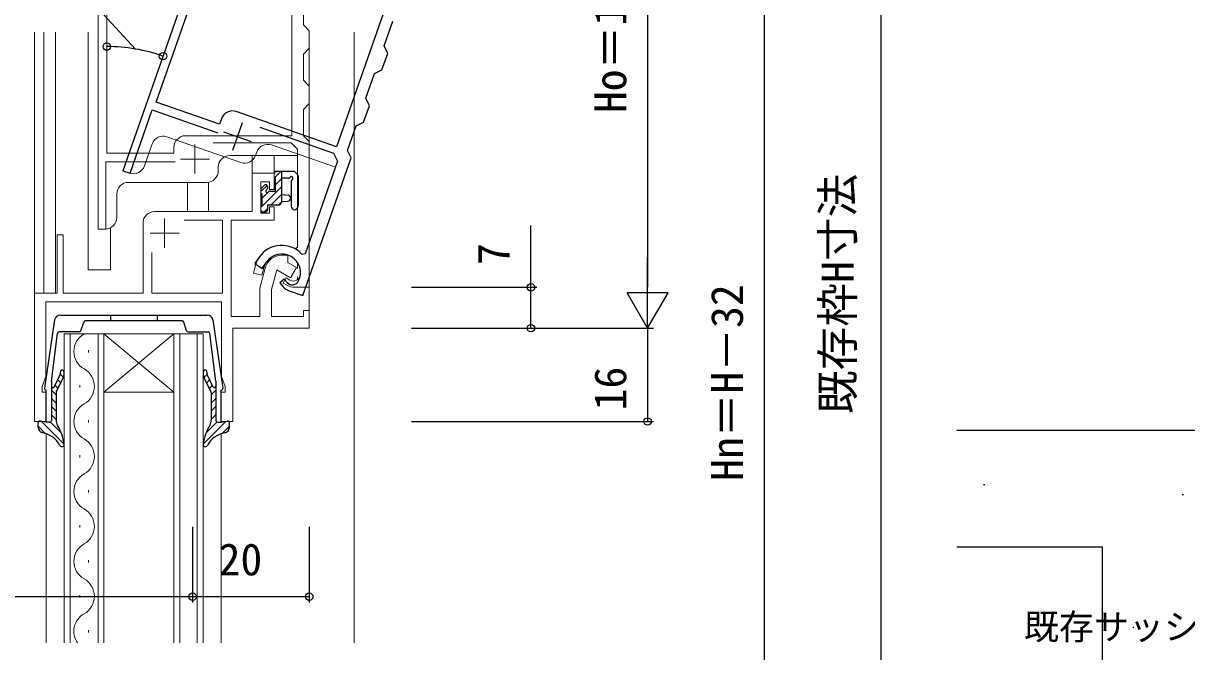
# Model space of a CAD drawing. Units: millimetres, scale not verified. Extents: x -437 to 438, y -344 to 341.
# Drawn here: x -305.8 to -106.4, y -88.3 to 19.5 of the extents above; entities that cross this region are included whole.
import ezdxf
from ezdxf.enums import TextEntityAlignment as Align

# ---------------------------------------------------------------- set-up
doc = ezdxf.new("R2010")
doc.units = ezdxf.units.MM
doc.header["$LTSCALE"] = 2
doc.layers.add('0-2_YKK_11', color=7, linetype='Continuous', lineweight=18)
doc.layers.add('0-4_YKK_12', color=2, linetype='Continuous', lineweight=18)
for name, color, linetype in [('0-3_YKK_11E', 7, 'Continuous'), ('0-5_YKK_13', 4, 'Continuous'), ('0-7_YKK_D', 6, 'Continuous'), ('0-9_YSS_K', 3, 'Continuous'), ('0-A_YSS_KE', 3, 'Continuous')]:
    doc.layers.add(name, color=color, linetype=linetype)
doc.styles.add('ＭＳ ゴシック', font='')
doc.styles.get('ＭＳ ゴシック').set_extended_font_data('MS Gothic')

msp = doc.modelspace()

# ---------------------------------------------------------------- linework, layer by layer
at = {"layer": '0-2_YKK_11'}
for p, q in [((-276.398, -1.3), (-276.398, -6.3)), ((-278.898, -3.8), (-273.898, -3.8)), ((-281.598, -14), (-281.598, -19)), ((-284.098, -16.5), (-279.098, -16.5))]:
    msp.add_line(p, q, dxfattribs=at)
for points in [[(-292.998, 40.2), (-292.998, -15.8), (-291.698, -15.8), (-291.698, -4.3), (-279.805, -4.3)], [(-279.998, -1.8), (-279.998, -2.8), (-291.498, -2.8), (-291.498, 40.7), (-287.098, 40.7), (-287.098, 38.2), (-283.11, 38.2)], [(-276.885, 38.2), (-259.798, 38.2), (-259.798, 0.2), (-277.998, 0.2)], [(-259.298, -25.8), (-256.798, -25.8), (-256.798, -0.8), (-257.798, 0.2), (-257.798, 4.7), (-256.798, 5.7), (-256.798, 8.7), (-257.798, 9.7), (-257.798, 14.2), (-256.798, 15.2), (-256.798, 18.2), (-257.798, 19.2), (-257.798, 23.7)], [(-273.299, -1), (-259.898, -1), (-258.798, -2.1), (-258.798, -18.914), (-259.242, -19.177)], [(-264.383, -22.524), (-265.298, -25.937), (-265.298, -30.8), (-270.198, -30.8), (-270.198, -14.3), (-262.798, -14.3), (-262.798, -12), (-263.598, -12), (-263.598, -13.1), (-265.098, -13.1), (-265.098, -7.7), (-263.598, -7.7), (-263.598, -9), (-262.798, -9), (-262.798, -6.2), (-266.598, -6.2), (-266.598, -12.8), (-283.298, -12.8)], [(-285.298, -14.8), (-285.298, -26.8), (-298.998, -26.8), (-298.998, -16.8), (-299.998, -16.8), (-299.998, -26.8), (-303.898, -26.8), (-303.898, -48.8), (-301.898, -48.8), (-301.898, -43.8), (-302.598, -43.8), (-302.598, -42.8), (-301.968, -41.069), (-301.968, -28.3)], [(-283.798, -19.836), (-283.798, -26.8), (-271.698, -26.8), (-271.698, -14.3), (-278.261, -14.3)], [(-301.968, -28.3), (-271.828, -28.3), (-271.828, -41.069), (-271.198, -42.8), (-271.198, -43.8), (-271.898, -43.8), (-271.898, -48.8), (-269.898, -48.8), (-269.898, -32.8), (-256.798, -32.8), (-256.798, -29.8), (-257.798, -29.8), (-257.798, -30.8), (-263.298, -30.8), (-263.298, -26.2), (-262.379, -22.773), (-259.998, -24.148), (-258.998, -22.416), (-260.498, -21.55), (-260.498, -20.3), (-261.485, -20.3)], [(-266.037, -22.084), (-266.378, -23.356), (-264.929, -23.744), (-264.588, -22.472)], [(-260.11, -24.563), (-260.748, -24.195), (-261.248, -25.061), (-260.548, -25.465)]]:
    msp.add_lwpolyline(points, dxfattribs=at)
for centre, radius, start, end in [((-277.998, -1.8), 2, 90.00001, 179.99999), ((-283.298, -14.8), 2, 90.00001, 179.99999), ((-261.498, -23.3), 4.7, 61.31459, 165.00001), ((-261.498, -23.3), 3.2, 353.57818, 164.99999), ((-261.485, -23.3), 3, 89.99999, 165), ((-259.51, -23.524), 1.2, 240, 353.57816), ((-259.298, -23.3), 2.5, 239.99997, 269.99998)]:
    msp.add_arc(centre, radius, start, end, dxfattribs=at)
at = {"layer": '0-3_YKK_11E'}
for p, q in [((-268.289, 2.388), (-269.941, -2.331)), ((-271.475, 0.855), (-266.756, -0.797))]:
    msp.add_line(p, q, dxfattribs=at)
for points in [[(-270.24, 47.043), (-288.748, -5.81), (-287.521, -6.24), (-283.721, 4.614), (-272.496, 0.683)], [(-271.852, 3.106), (-272.182, 2.162), (-283.036, 5.963), (-268.659, 47.019), (-264.506, 45.564), (-265.332, 43.205), (-261.569, 41.887)], [(-255.693, 39.829), (-239.566, 34.182), (-252.126, -1.683), (-269.303, 4.333)], [(-260.247, -26.387), (-257.888, -27.213), (-249.625, -3.618), (-250.238, -2.344), (-248.751, 1.904), (-247.477, 2.517), (-246.485, 5.348), (-247.098, 6.623), (-245.611, 10.87), (-244.337, 11.483), (-243.345, 14.314), (-243.959, 15.589), (-242.471, 19.836)], [(-265.265, 1.647), (-252.617, -2.782), (-251.942, -4.184), (-257.499, -20.053), (-258.006, -20.154)], [(-265.38, -20.651), (-266.122, -21.74), (-264.883, -22.585), (-264.141, -21.497)], [(-260.605, -24.951), (-261.085, -24.392), (-261.844, -25.045), (-261.316, -25.657)]]:
    msp.add_lwpolyline(points, dxfattribs=at)
for centre, radius, start, end in [((-269.964, 2.445), 2, 70.70001, 160.69999), ((-261.498, -23.3), 4.7, 42.01459, 145.70001), ((-261.498, -23.3), 3.2, 334.27818, 145.69999), ((-259.421, -24.027), 2.5, 220.69997, 250.69998), ((-259.696, -24.168), 1.2, 220.7, 334.27816)]:
    msp.add_arc(centre, radius, start, end, dxfattribs=at)
at = {"layer": '0-4_YKK_12'}
for p, q in [((-303.898, -29.3), (-303.898, 17.987)), ((-302.298, 17.987), (-302.298, -26.8)), ((-300.298, 17.987), (-300.298, -26.8)), ((-294.698, 17.987), (-294.698, -22.8)), ((-249.098, 17.987), (-249.098, -86.8)), ((-256.798, 15.324), (-256.798, 8.576)), ((-256.798, 5.824), (-256.798, -0.924)), ((-281.196, 0.021), (-268.551, -4.407)), ((-285.067, -4.98), (-283.745, -1.205)), ((-263.255, -1.388), (-252.306, -5.222)), ((-270.399, -3.2), (-258.798, -3.2)), ((-266.598, -3.2), (-266.598, -6.2)), ((-265.804, -2.614), (-266.002, -3.181)), ((-262.798, -3.2), (-262.798, -6.2)), ((-288.748, -5.81), (-288.535, -5.2)), ((-288.748, -5.81), (-287.616, -6.207)), ((-272.399, -5.2), (-272.399, -5.8)), ((-287.798, -7.8), (-274.399, -7.8)), ((-277.698, -7.8), (-277.698, -12.8)), ((-274.098, -7.777), (-274.098, -12.8)), ((-266.598, -6.2), (-262.798, -6.2)), ((-289.798, -13.8), (-289.798, -9.8)), ((-292.998, -15.8), (-292.997, -15.153)), ((-292.998, -15.8), (-291.798, -15.8)), ((-290.898, -15.586), (-290.898, -22.8)), ((-258.798, -21.582), (-258.798, -22.568)), ((-290.898, -22.8), (-294.698, -22.8)), ((-258.798, -23.996), (-258.798, -24.489)), ((-256.798, -25.8), (-257.098, -25.8)), ((-256.798, -25.5), (-256.798, -30.1)), ((-256.798, -25.5), (-256.798, -25.8)), ((-256.798, -25.5), (-256.798, -30.1)), ((-302.298, -26.8), (-300.298, -26.8)), ((-302.298, -26.8), (-300.298, -26.8)), ((-298.798, -86.8), (-298.798, -33.8)), ((-297.798, -33.8), (-297.798, -86.8)), ((-292.998, -86.8), (-292.998, -33.8)), ((-291.998, -33.8), (-279.998, -33.8)), ((-291.998, -33.8), (-279.998, -43.8)), ((-279.998, -33.8), (-291.998, -43.8)), ((-279.998, -86.8), (-279.998, -33.8)), ((-278.998, -33.8), (-278.998, -86.8)), ((-275.998, -86.8), (-275.998, -33.8)), ((-256.798, -32.8), (-269.598, -32.8)), ((-256.798, -32.5), (-256.798, -32.8)), ((-294.638, -37), (-294.638, -36.6)), ((-294.638, -37), (-294.638, -36.6)), ((-296.158, -43), (-296.158, -42.6)), ((-296.158, -43), (-296.158, -42.6)), ((-291.998, -43.8), (-279.998, -43.8)), ((-294.638, -49), (-294.638, -48.6)), ((-294.638, -49), (-294.638, -48.6)), ((-301.898, -50.919), (-301.898, -86.8)), ((-271.898, -86.8), (-271.898, -50.919)), ((-296.158, -55), (-296.158, -54.6)), ((-296.158, -55), (-296.158, -54.6)), ((-294.638, -61), (-294.638, -60.6)), ((-294.638, -61), (-294.638, -60.6)), ((-296.158, -67), (-296.158, -66.6)), ((-296.158, -67), (-296.158, -66.6)), ((-294.638, -73), (-294.638, -72.6)), ((-294.638, -73), (-294.638, -72.6)), ((-296.158, -79), (-296.158, -78.6)), ((-294.638, -85), (-294.638, -84.6)), ((-294.638, -85), (-294.638, -84.6))]:
    msp.add_line(p, q, dxfattribs=at)
for points in [[(-298.798, -33.8), (-291.998, -33.8), (-291.998, -86.8)], [(-279.998, -33.8), (-274.998, -33.8), (-274.998, -86.8)]]:
    msp.add_lwpolyline(points, dxfattribs=at)
for centre, radius, start, end in [((-281.858, -1.866), 2, 70.7, 160.7), ((-263.916, -3.275), 2, 70.7, 160.7), ((-270.399, -5.2), 2, 90, 180), ((-267.89, -2.519), 2, 250.7, 340.7), ((-286.955, -4.319), 2, 250.7, 340.7), ((-274.399, -5.8), 2, 270, 0), ((-287.798, -9.8), 2, 90, 180), ((-291.798, -13.8), 2, 270, 0), ((-293.721, -36.8), 3.437, 119.20254, 240.79746), ((-297.074, -42.8), 3.437, 299.20254, 60.79746), ((-293.721, -48.8), 3.437, 119.20254, 240.79746), ((-297.074, -54.8), 3.437, 299.20254, 60.79746), ((-293.721, -60.8), 3.437, 119.20254, 240.79746), ((-297.074, -66.8), 3.437, 299.20254, 60.79746), ((-293.721, -72.8), 3.437, 119.20254, 240.79746), ((-297.074, -78.8), 3.437, 299.20254, 60.79746), ((-293.721, -84.8), 3.437, 119.20254, 215.58666)]:
    msp.add_arc(centre, radius, start, end, dxfattribs=at)
at = {"layer": '0-5_YKK_13'}
for p, q in [((-262.687, -6.972), (-261.616, -5.9)), ((-262.485, -5.9), (-259.522, -5.9)), ((-261.585, -5.9), (-261.585, -11.2)), ((-262.585, -8.216), (-261.585, -7.216)), ((-260.405, -7.1), (-261.585, -7.1)), ((-259.915, -7.636), (-259.915, -11.884)), ((-258.783, -6.515), (-259.135, -6.084)), ((-258.715, -6.705), (-258.715, -11.884)), ((-265.085, -9.369), (-264.041, -8.325)), ((-264.997, -8.788), (-264.497, -8.288)), ((-264.885, -11.863), (-261.585, -8.563)), ((-264.885, -10.516), (-263.906, -9.537)), ((-264.885, -11.9), (-264.885, -9.8)), ((-263.985, -8.5), (-263.985, -8.839)), ((-263.375, -11.7), (-261.585, -9.91)), ((-261.585, -9.9), (-260.441, -10.002)), ((-265.081, -12.059), (-264.926, -11.904)), ((-263.985, -11.7), (-263.985, -12.6)), ((-262.085, -11.7), (-263.985, -11.7)), ((-262.024, -11.696), (-261.589, -11.261)), ((-261.585, -11.1), (-260.441, -10.998)), ((-264.285, -12.9), (-264.785, -12.9)), ((-264.575, -12.9), (-263.985, -12.31)), ((-300.448, -31.37), (-302.189, -43.073)), ((-299.464, -30.55), (-274.331, -30.55)), ((-295.978, -33.247), (-295.467, -31.753)), ((-278.612, -31.55), (-295.183, -31.55)), ((-290.898, -30.55), (-290.898, -31.55)), ((-282.898, -30.55), (-282.898, -31.55)), ((-277.817, -33.247), (-278.328, -31.753)), ((-273.347, -31.37), (-271.606, -43.073)), ((-300.998, -41.87), (-299.958, -33.696)), ((-296.262, -33.45), (-299.663, -33.45)), ((-277.533, -33.45), (-274.132, -33.45)), ((-272.798, -41.87), (-273.837, -33.696)), ((-300.998, -41.87), (-300.998, -48.65)), ((-300.505, -42.924), (-299.473, -40.738)), ((-300.146, -43.676), (-298.977, -41.304)), ((-299.92, -41.686), (-299.414, -42.192)), ((-299.467, -40.725), (-298.948, -41.244)), ((-274.328, -40.725), (-274.847, -41.244)), ((-273.649, -43.676), (-274.818, -41.304)), ((-273.875, -41.686), (-274.381, -42.192)), ((-273.29, -42.924), (-274.322, -40.738)), ((-272.798, -41.87), (-272.798, -48.65)), ((-300.998, -43.437), (-300.198, -44.237)), ((-300.374, -42.647), (-299.881, -43.139)), ((-273.421, -42.647), (-273.914, -43.139)), ((-272.798, -43.437), (-273.598, -44.237)), ((-300.998, -44.851), (-300.198, -45.651)), ((-300.198, -43.897), (-300.198, -48.595)), ((-273.598, -43.897), (-273.598, -48.595)), ((-272.798, -44.851), (-273.598, -45.651)), ((-300.998, -46.266), (-300.198, -47.066)), ((-300.998, -47.68), (-300.198, -48.48)), ((-272.798, -46.266), (-273.598, -47.066)), ((-272.798, -47.68), (-273.598, -48.48)), ((-303.298, -49.777), (-303.298, -49.05)), ((-303.298, -49.622), (-302.051, -50.869)), ((-301.898, -48.95), (-302.942, -48.755)), ((-302.707, -48.799), (-298.797, -52.709)), ((-301.17, -48.922), (-299.283, -50.808)), ((-271.088, -48.799), (-274.998, -52.709)), ((-272.625, -48.922), (-274.512, -50.808)), ((-271.898, -48.95), (-270.853, -48.755)), ((-270.498, -49.622), (-271.744, -50.869)), ((-270.498, -49.777), (-270.498, -49.05))]:
    msp.add_line(p, q, dxfattribs=at)
for points in [[(-263.524, -9.3), (-262.585, -9.3), (-262.585, -7)], [(-301.298, -48.95), (-301.898, -48.95), (-301.898, -43.45)], [(-272.498, -48.95), (-271.898, -48.95), (-271.898, -43.45)]]:
    msp.add_lwpolyline(points, dxfattribs=at)
for centre, radius, start, end in [((-262.485, -6.2), 0.3, 90, 180), ((-259.522, -6.4), 0.5, 39.23454, 90), ((-262.585, -6.8), 0.2, 180, 270), ((-260.405, -6.8), 0.3, 270, 330), ((-259.885, -7.1), 0.3, 296.74368, 150), ((-259.615, -7.636), 0.3, 116.74368, 180), ((-259.015, -6.705), 0.3, 0, 39.23454), ((-264.785, -9), 0.3, 135, 180), ((-264.885, -9.6), 0.2, 180, 270), ((-264.285, -8.5), 0.3, 0, 135), ((-263.985, -9.3), 0.25, 123.05573, 326.94427), ((-264.285, -8.839), 0.3, 303.05573, 0), ((-263.524, -9.6), 0.3, 90, 146.94427), ((-264.885, -12.1), 0.2, 90, 180), ((-262.085, -11.2), 0.5, 270, 0), ((-260.485, -10.5), 0.5, 275.09207, 84.90793), ((-259.315, -11.884), 0.6, 180, 0), ((-264.785, -12.6), 0.3, 180, 270), ((-264.285, -12.6), 0.3, 270, 0), ((-299.464, -31.55), 1, 90, 169.63324), ((-295.183, -31.85), 0.3, 90, 161.11391), ((-278.612, -31.85), 0.3, 18.88609, 90), ((-274.331, -31.55), 1, 10.36676, 90), ((-299.663, -33.75), 0.3, 90, 169.63324), ((-296.262, -33.15), 0.3, 270, 341.11391), ((-277.533, -33.15), 0.3, 198.88609, 270), ((-274.132, -33.75), 0.3, 10.36676, 90), ((-299.925, -40.525), 0.5, 334.7323, 18.38231), ((-299.166, -40.273), 0.3, 17.00003, 198.38231), ((-300.313, -40.623), 1.5, 332.99997, 17.00003), ((-273.482, -40.623), 1.5, 162.99997, 207.00003), ((-274.629, -40.273), 0.3, 341.61769, 162.99997), ((-273.87, -40.525), 0.5, 161.61769, 205.2677), ((-301.896, -43.139), 0.3, 167.43932, 270), ((-300.698, -42.695), 0.3, 180, 310), ((-299.698, -43.897), 0.5, 153.75451, 180), ((-274.098, -43.897), 0.5, 360, 26.24549), ((-273.098, -42.695), 0.3, 230, 0), ((-271.899, -43.139), 0.3, 270, 12.56068), ((-302.998, -49.05), 0.3, 79.4345, 180), ((-302.298, -49.777), 1, 180, 258.87775), ((-301.298, -48.65), 0.3, 270, 0), ((-298.498, -48.595), 1.7, 180, 211.79549), ((-306.827, -53.759), 8.1, 7.87672, 31.79549), ((-266.968, -53.759), 8.1, 148.20451, 172.12328), ((-275.298, -48.595), 1.7, 328.20451, 360), ((-272.498, -48.65), 0.3, 180, 270), ((-271.498, -49.777), 1, 281.12225, 360), ((-270.798, -49.05), 0.3, 0, 100.5655), ((-303.32, -54.977), 4.3, 28.67785, 78.87775), ((-270.475, -54.977), 4.3, 101.12225, 151.32215), ((-299.196, -52.722), 0.4, 208.67785, 10.57675), ((-274.599, -52.722), 0.4, 169.42325, 331.32215)]:
    msp.add_arc(centre, radius, start, end, dxfattribs=at)
at = {"layer": '0-7_YKK_D'}
for p, q in [((-158.798, 163.2), (-158.798, -196.8)), ((-178.798, 131.2), (-178.798, -196.806)), ((-198.798, 74.2), (-198.798, -25.8)), ((-198.798, -32.8), (-198.798, -20.676)), ((-239.298, -25.8), (-217.798, -25.8)), ((-198.798, -32.8), (-202.298, -26.738)), ((-195.298, -26.738), (-202.298, -26.738)), ((-198.798, -32.8), (-195.298, -26.738)), ((-239.298, -32.8), (-197.798, -32.8)), ((-239.298, -32.8), (-197.798, -32.8)), ((-239.298, -32.8), (-217.798, -32.8)), ((-198.798, -32.8), (-198.798, -48.8)), ((-239.298, -48.8), (-197.798, -48.8)), ((-276.798, -66.855), (-276.798, -79.852)), ((-276.798, -66.855), (-276.798, -79.852)), ((-256.798, -66.855), (-256.798, -79.852)), ((-346.798, -78.852), (-276.798, -78.852)), ((-276.798, -78.852), (-256.798, -78.852))]:
    msp.add_line(p, q, dxfattribs=at)
for points in [[(-286.612, 15.071), (-294.88, 24.073), (-333.315, 24.073)], [(-218.798, -32.8), (-218.798, -25.8), (-218.798, -15.202)]]:
    msp.add_lwpolyline(points, dxfattribs=at)
for centre in [(-291.498, 15.483), (-281.865, 13.845), (-218.798, -25.8), (-218.798, -32.8), (-198.798, -48.8), (-276.798, -78.852), (-276.798, -78.852), (-256.798, -78.852)]:
    msp.add_circle(centre, 0.637, dxfattribs=at)
msp.add_arc((-291.498, -13.661), 29.144, 70.7, 90, dxfattribs=at)
at = {"layer": '0-9_YSS_K'}
for p, q in [((-141, -59.675), (-141.2, -59.675)), ((-106.946, -61.408), (-107.146, -61.408)), ((-115.436, -84.151), (-115.636, -84.151))]:
    msp.add_line(p, q, dxfattribs=at)
at = {"layer": '0-A_YSS_KE'}
for p, q in [((-145.8, -50.3), (-85.8, -50.3)), ((-145.8, -70.3), (-120.8, -70.3)), ((-120.8, -190.3), (-120.8, -70.3))]:
    msp.add_line(p, q, dxfattribs=at)

# ---------------------------------------------------------------- texts
at = {"layer": '0-7_YKK_D', "style": 'ＭＳ ゴシック'}
for s, p in [('Ho＝114', (-200.798, 4.086)), ('既存枠H寸法', (-161.82, -47.546)), ('7', (-220.798, -21.974)), ('Hn＝H－32', (-180.798, -58.989)), ('16', (-200.798, -46.902))]:
    msp.add_text(s, height=5.499, rotation=90, dxfattribs=at).set_placement(p, align=Align.BOTTOM_LEFT)
for s, height, p in [('20', 5.499, (-272.337, -76.852)), ('既存サッシアルミ枠', 4.399, (-134.278, -87.535))]:
    msp.add_text(s, height=height, dxfattribs=at).set_placement(p, align=Align.BOTTOM_LEFT)

doc.saveas('drawing.dxf')
